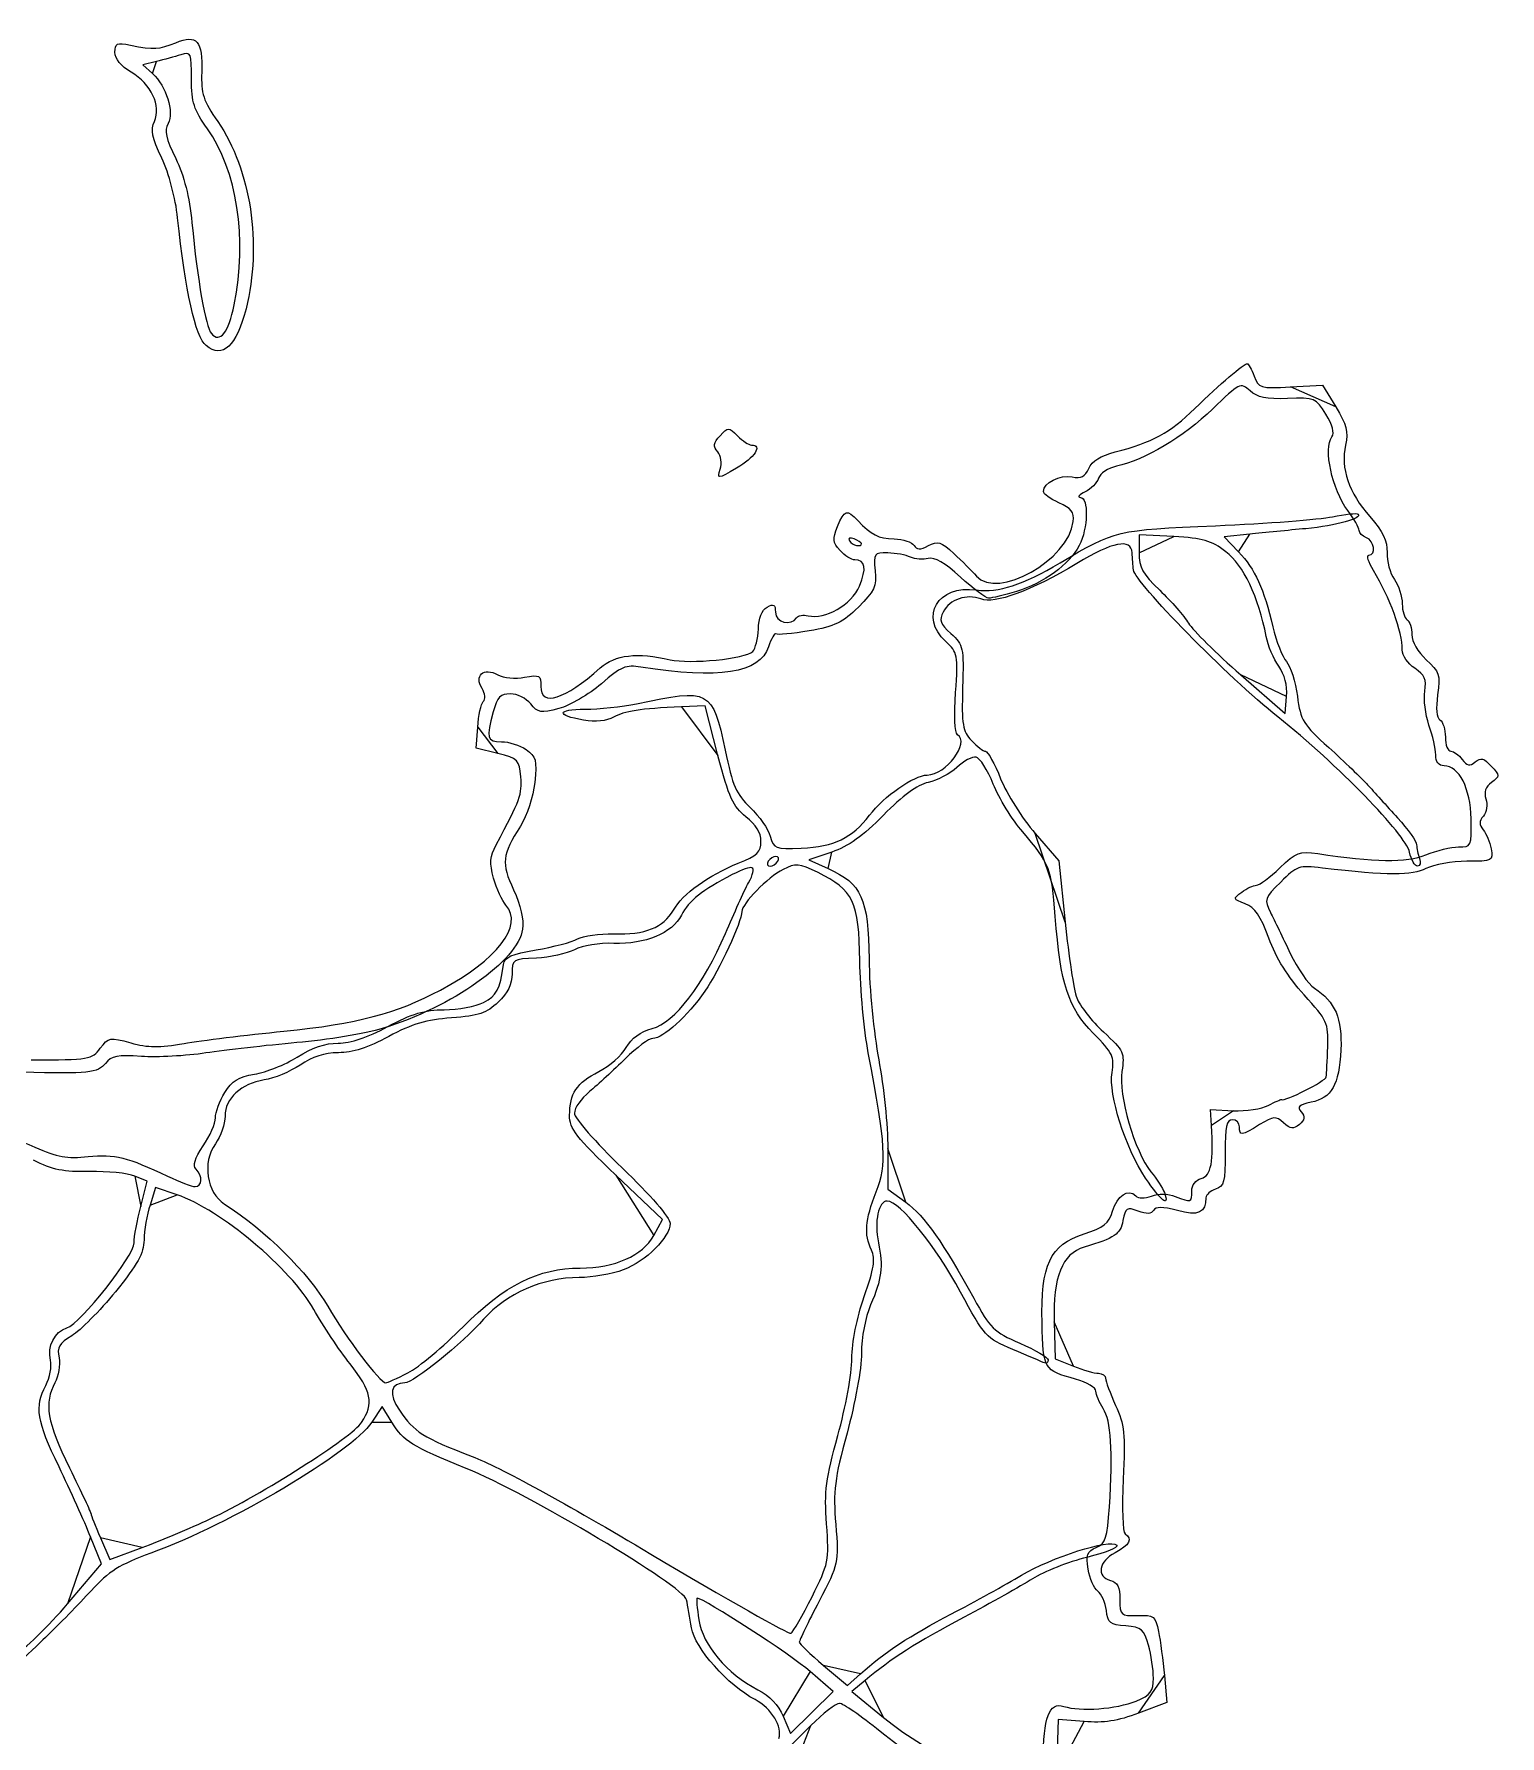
# Model space of a CAD drawing. Extents: x 0 to 210, y 0 to 297.
# Drawn here: x 117.95 to 158.29, y 204.82 to 251.67 of the extents above; entities that cross this region are included whole.
import ezdxf

# ---------------------------------------------------------------- set-up
doc = ezdxf.new("R2010")
doc.units = 0
doc.layers.get('0').update_dxf_attribs({"linetype": 'CONTINUOUS'})

msp = doc.modelspace()

# ---------------------------------------------------------------- linework, layer by layer
at = {"color": 7}
for points in [[(121.317246, 250.912199), (120.94259, 250.822201), (121.213514, 250.577018)], [(123.459799, 244.216837), (123.459799, 244.216837)], [(122.684558, 243.090874), (122.684558, 243.090874)], [(152.531494, 241.954493), (153.405744, 242.000751), (153.773674, 241.404942)], [(136.835886, 239.69125), (136.835886, 239.691256)], [(140.722533, 237.640558), (140.722533, 237.640558)], [(149.31595, 237.832686), (148.361126, 237.880985), (148.361126, 237.391361)], [(151.408292, 237.901855), (150.702025, 237.829532), (151.100009, 237.412839)], [(152.204826, 234.264694), (152.204826, 234.264694)], [(151.160907, 234.030001), (152.377972, 232.967758), (152.418931, 233.435799)], [(136.771866, 231.812704), (136.416356, 233.17685), (135.770829, 233.148112)], [(130.713343, 231.863722), (130.120693, 232.010408), (130.159649, 232.593076)], [(145.502066, 229.661303), (146.148818, 228.911454), (146.325796, 227.21962)], [(139.907337, 229.151541), (139.273242, 228.936878), (139.808101, 228.695686)], [(138.417785, 228.896605), (138.417785, 228.896605)], [(150.353692, 221.626624), (150.323467, 222.061459), (150.955982, 222.032598)], [(141.446408, 220.994612), (141.446408, 219.875163), (141.938742, 219.513274)], [(120.884912, 219.395157), (121.06567, 220.092001), (120.720287, 220.233213)], [(135.004322, 218.595208), (135.24183, 219.036231), (133.965342, 220.255948)], [(121.889451, 219.717118), (121.296802, 219.919118), (121.142298, 219.436191)], [(146.025863, 216.2225), (146.056378, 215.203823), (146.552913, 215.004276)], [(128.238697, 214.818825), (128.238697, 214.818825)], [(127.796585, 213.45664), (127.528782, 213.886509), (127.244171, 213.45664)], [(122.794912, 210.795529), (122.794912, 210.795529)], [(118.87314, 208.460987), (119.804089, 209.558298), (119.505116, 210.304785)], [(119.776045, 210.275557), (120.033237, 209.675553), (120.928419, 210.007557)], [(139.360322, 208.655809), (139.360322, 208.655809)], [(138.568832, 205.362202), (138.765789, 204.890794), (139.353711, 205.467795), (139.941632, 206.044796), (139.311409, 206.596816), (139.311409, 206.596816)], [(139.675822, 206.765255), (140.341223, 206.208155), (140.696496, 206.529992)], [(140.820847, 206.350774), (140.458225, 206.046677), (141.33229, 205.33285)], [(149.059254, 206.486748), (149.129805, 205.741508), (148.349813, 205.44981)], [(146.850831, 205.217739), (146.131829, 205.277364), (146.094097, 204.148136), (146.056378, 203.018907), (145.556972, 202.784134)], [(139.327911, 205.10607), (138.716547, 204.494714), (138.875245, 203.953696)]]:
    msp.add_lwpolyline(points, close=True, dxfattribs=at)
for points in [[(121.854687, 251.429955), (122.432084, 251.667573), (122.596564, 251.478775), (122.56594, 250.613545)], [(120.177353, 251.164391), (120.177353, 251.413311), (120.228617, 251.436861), (120.605378, 251.361015)], [(120.624289, 250.617904), (120.336811, 250.78752), (120.177353, 250.982497), (120.177353, 251.164391)], [(120.605378, 251.361015), (121.249825, 251.23128), (121.390829, 251.239061), (121.854687, 251.429955)], [(121.988226, 251.093401), (121.825248, 251.043239), (121.523306, 250.961697), (121.317246, 250.912199)], [(122.284551, 250.4277), (122.284551, 251.151864), (122.271737, 251.180661), (121.988226, 251.093401)], [(121.263411, 249.262882), (121.458152, 249.690293), (121.173455, 250.293888), (120.624289, 250.617904)], [(121.213514, 250.577018), (121.59123, 250.235188), (121.81084, 249.523666), (121.638194, 249.201075)], [(122.720038, 249.062417), (122.348275, 249.581771), (122.284551, 249.781552), (122.284551, 250.4277)], [(122.56594, 250.613545), (122.545167, 250.026606), (122.606846, 249.836501), (123.006169, 249.256702)], [(121.466339, 248.248143), (121.196668, 248.817647), (121.155147, 249.025271), (121.263411, 249.262882)], [(123.006169, 249.256702), (123.916982, 247.934243), (124.228319, 245.874557), (123.784489, 244.107657)], [(121.638194, 249.201075), (121.533194, 249.004882), (121.58073, 248.787251), (121.848156, 248.239802)], [(123.459799, 244.216837), (123.823746, 246.038454), (123.536144, 247.922312), (122.720038, 249.062417)], [(121.901559, 246.61024), (121.845158, 247.150869), (121.665164, 247.828257), (121.466339, 248.248143)], [(121.848156, 248.239802), (122.079674, 247.76586), (122.227445, 247.184164), (122.29558, 246.47854)], [(122.684558, 243.090874), (122.394594, 243.326856), (122.11122, 244.600543), (121.901559, 246.61024)], [(122.29558, 246.47854), (122.451722, 244.861469), (122.66957, 243.620278), (122.831497, 243.425169)], [(123.784489, 244.107657), (123.525235, 243.075563), (123.140444, 242.71986), (122.684558, 243.090874)], [(122.831497, 243.425169), (123.064549, 243.144358), (123.30641, 243.449106), (123.459799, 244.216837)], [(149.894784, 241.358586), (150.590041, 242.036076), (151.241797, 242.5934), (151.33882, 242.5934)], [(151.33882, 242.5934), (151.370679, 242.5934), (151.455348, 242.439238), (151.526993, 242.250818)], [(151.526993, 242.250818), (151.651963, 241.922103), (151.692632, 241.910106), (152.531494, 241.954493)], [(151.415522, 241.846192), (151.153795, 242.082599), (151.134396, 242.073149), (150.380506, 241.342052)], [(152.449775, 241.634309), (151.862301, 241.612082), (151.619697, 241.661785), (151.415522, 241.846192)], [(147.702626, 240.164357), (148.7196, 240.425626), (149.213461, 240.694669), (149.894784, 241.358586)], [(150.380506, 241.342052), (149.600975, 240.586078), (148.5083, 239.93463), (147.741465, 239.768663)], [(153.50207, 241.202566), (153.224881, 241.651054), (153.196816, 241.662573), (152.449775, 241.634309)], [(153.773674, 241.404942), (154.076769, 240.914135), (154.124062, 240.728454), (154.042013, 240.351343)], [(136.82992, 240.609651), (137.052347, 240.855428), (137.060842, 240.855384), (137.309057, 240.607175)], [(153.667603, 240.580878), (153.744806, 240.68505), (153.686436, 240.904252), (153.50207, 241.202566)], [(136.764241, 240.165737), (136.635438, 240.320934), (136.64849, 240.409174), (136.82992, 240.609651)], [(137.693436, 240.354491), (138.007145, 240.354491), (137.780134, 240.000699), (137.284943, 239.717856)], [(137.309057, 240.607175), (137.448027, 240.468199), (137.621001, 240.354491), (137.693436, 240.354491)], [(154.106849, 238.552036), (153.672187, 239.135308), (153.42895, 240.258828), (153.667603, 240.580878)], [(154.042013, 240.351343), (153.903728, 239.715656), (154.132464, 239.043475), (154.71118, 238.384972)], [(136.835886, 239.691256), (136.886221, 239.84987), (136.855048, 240.056314), (136.764241, 240.165737)], [(146.978277, 239.713305), (147.067319, 239.915328), (147.301916, 240.061412), (147.702626, 240.164357)], [(137.284943, 239.717856), (136.749043, 239.411774), (136.747146, 239.411661), (136.835886, 239.69125)], [(145.727128, 239.079677), (145.727128, 239.313015), (146.185036, 239.54455), (146.517328, 239.479231)], [(146.517328, 239.479231), (146.768387, 239.429881), (146.877856, 239.485473), (146.978277, 239.713305)], [(147.244693, 239.441903), (147.203602, 239.312425), (147.037937, 239.14276), (146.876552, 239.06487)], [(147.741465, 239.768663), (147.508527, 239.718247), (147.285928, 239.571833), (147.244693, 239.441903)], [(146.155153, 238.764947), (145.919739, 238.868562), (145.727128, 239.010192), (145.727128, 239.079677)], [(146.876552, 239.06487), (146.715167, 238.986979), (146.657206, 238.919239), (146.74775, 238.914337)], [(146.74775, 238.914337), (146.97808, 238.901865), (146.957179, 238.057097), (146.71497, 237.588692)], [(140.062638, 238.112237), (140.2538, 238.573732), (140.321705, 238.594268), (140.618148, 238.280223)], [(146.548132, 238.247305), (146.575868, 238.507872), (146.493885, 238.615854), (146.155153, 238.764947)], [(154.390952, 238.451262), (154.511167, 238.331041), (153.791428, 238.132023), (152.949984, 238.052816)], [(153.681261, 238.380705), (154.035902, 238.455205), (154.355261, 238.486955), (154.390952, 238.451262)], [(154.419267, 238.006402), (154.419267, 238.07592), (154.278678, 238.321456), (154.106849, 238.552036)], [(140.132926, 237.453738), (139.929318, 237.678726), (139.919836, 237.767484), (140.062638, 238.112237)], [(140.618148, 238.280223), (141.001908, 237.873671), (141.174224, 237.786657), (141.625415, 237.771622)], [(143.883172, 236.749806), (144.458253, 236.083655), (146.436121, 237.195062), (146.548132, 238.247305)], [(146.188078, 237.112447), (147.720682, 238.017885), (147.711924, 238.015792), (150.468324, 238.134579)], [(150.468324, 238.134579), (151.880805, 238.195449), (153.326632, 238.306206), (153.681261, 238.380705)], [(152.949984, 238.052816), (152.490509, 238.009564), (151.796754, 237.941632), (151.408292, 237.901855)], [(154.616817, 237.804198), (154.508165, 237.845893), (154.419267, 237.936884), (154.419267, 238.006402)], [(154.71118, 238.384972), (155.077859, 237.967732), (155.196534, 237.720231), (155.184417, 237.397991)], [(140.518148, 237.77075), (140.400935, 237.815724), (140.348071, 237.793646), (140.394219, 237.718991)], [(140.394219, 237.718991), (140.471553, 237.593848), (140.722533, 237.533893), (140.722533, 237.640558)], [(140.722533, 237.640558), (140.722533, 237.669026), (140.630554, 237.727612), (140.518148, 237.77075)], [(141.625415, 237.771622), (141.86848, 237.763522), (142.11281, 237.683321), (142.168387, 237.593399)], [(142.168387, 237.593399), (142.24742, 237.46553), (142.333394, 237.464138), (142.562986, 237.587012)], [(142.562986, 237.587012), (142.81826, 237.723637), (142.909581, 237.695369), (143.263511, 237.370135)], [(146.71497, 237.588692), (146.44729, 237.07108), (145.736492, 236.551516), (144.987739, 236.326174)], [(148.168251, 237.391246), (148.143768, 237.791306), (147.639042, 237.693981), (146.649027, 237.098304)], [(150.750359, 237.418458), (150.349517, 237.724305), (150.113998, 237.792317), (149.31595, 237.832686)], [(154.68534, 237.325025), (154.891069, 237.325025), (154.834491, 237.72067), (154.616817, 237.804198)], [(140.537627, 237.193699), (140.444475, 237.193699), (140.262361, 237.310717), (140.132926, 237.453738)], [(140.665613, 236.470407), (140.869971, 236.959509), (140.828525, 237.193699), (140.537627, 237.193699)], [(141.446514, 237.383155), (141.067719, 237.390556), (141.053087, 237.370064), (141.098312, 236.895485)], [(142.074367, 237.269535), (141.946525, 237.32778), (141.66399, 237.378909), (141.446514, 237.383155)], [(142.560945, 237.230089), (142.421172, 237.193538), (142.202221, 237.211289), (142.074367, 237.269535)], [(143.445072, 236.718136), (143.013966, 237.113936), (142.734841, 237.275565), (142.560945, 237.230089)], [(143.263511, 237.370135), (143.487361, 237.164446), (143.766209, 236.885299), (143.883172, 236.749806)], [(143.889783, 236.366654), (144.483539, 236.287015), (145.165442, 236.508294), (146.188078, 237.112447)], [(146.649027, 237.098304), (145.381772, 236.335811), (144.396512, 235.970253), (144.005706, 236.11757)], [(148.206892, 236.915376), (148.194512, 237.032235), (148.177115, 237.246376), (148.168251, 237.391246)], [(148.361126, 237.391361), (148.361126, 236.985486), (148.458794, 236.808441), (148.932137, 236.356292)], [(151.860128, 235.086499), (151.648592, 236.174149), (151.230932, 237.051781), (150.750359, 237.418458)], [(151.100009, 237.412839), (151.551213, 236.94043), (151.800086, 236.396965), (152.044705, 235.349898)], [(154.815974, 236.897), (154.673158, 237.132414), (154.614381, 237.325025), (154.68534, 237.325025)], [(155.184417, 237.397991), (155.175462, 237.161439), (155.26644, 236.827722), (155.386432, 236.656398)], [(141.098312, 236.895485), (141.139271, 236.465831), (141.078149, 236.332915), (140.637679, 235.893852)], [(144.221654, 236.139726), (144.14104, 236.139726), (143.791588, 236.400011), (143.445072, 236.718136)], [(152.180422, 232.871382), (150.816209, 233.955942), (148.243017, 236.574773), (148.206892, 236.915376)], [(155.604566, 234.717639), (155.604566, 235.219585), (155.266084, 236.155001), (154.815974, 236.897)], [(155.386432, 236.656398), (155.506436, 236.485073), (155.604619, 236.183788), (155.604619, 235.986875)], [(139.253961, 235.656659), (139.712474, 235.536755), (140.454142, 235.964294), (140.665613, 236.470407)], [(143.0424, 234.94483), (142.296175, 235.636696), (142.816983, 236.510547), (143.889783, 236.366654)], [(144.005706, 236.11757), (143.610435, 236.266576), (143.156531, 236.109537), (142.968846, 235.758861)], [(144.987739, 236.326174), (144.646992, 236.223628), (144.302254, 236.139726), (144.221654, 236.139726)], [(148.932137, 236.356292), (149.246188, 236.056298), (149.602292, 235.649161), (149.723482, 235.451546)], [(137.883769, 235.290619), (137.894305, 235.592306), (137.983703, 235.815418), (138.126162, 235.895136)], [(138.126162, 235.895136), (138.307052, 235.996373), (138.351935, 235.967831), (138.351935, 235.751545)], [(138.351935, 235.751545), (138.351935, 235.473742), (138.788823, 235.361268), (138.936946, 235.600937)], [(138.936946, 235.600937), (138.97751, 235.666572), (139.120167, 235.691646), (139.253961, 235.656659)], [(140.637679, 235.893852), (140.214, 235.471513), (139.989386, 235.363009), (139.282448, 235.239177)], [(142.968846, 235.758861), (142.851554, 235.539691), (142.888219, 235.438025), (143.183187, 235.16451)], [(155.604619, 235.986875), (155.604619, 235.789963), (155.663884, 235.592225), (155.736319, 235.547457)], [(137.728034, 234.673323), (137.804564, 234.749845), (137.874642, 235.027627), (137.883769, 235.290619)], [(138.368253, 235.157553), (138.331509, 235.194299), (138.238713, 235.032628), (138.162037, 234.798284)], [(139.282448, 235.239177), (138.816388, 235.157539), (138.404997, 235.120808), (138.368253, 235.157553)], [(149.723482, 235.451546), (149.844672, 235.253929), (150.491516, 234.614233), (151.160907, 234.030001)], [(152.044705, 235.349898), (152.137778, 234.951506), (152.305339, 234.520881), (152.41706, 234.392953)], [(155.736319, 235.547457), (155.808754, 235.50269), (155.868018, 235.318057), (155.868018, 235.137161)], [(138.162037, 234.798284), (137.925939, 234.07667), (136.790212, 233.897006), (134.653092, 234.243191)], [(143.312464, 233.542676), (143.38403, 234.585653), (143.374073, 234.637312), (143.0424, 234.94483)], [(143.183187, 235.16451), (143.523934, 234.848555), (143.537618, 234.785414), (143.505786, 233.676453)], [(152.204826, 234.264694), (152.064553, 234.463164), (151.909436, 234.832976), (151.860128, 235.086499)], [(155.94717, 234.209217), (155.753519, 234.336102), (155.604566, 234.557148), (155.604566, 234.717639)], [(155.868018, 235.137161), (155.868018, 234.939519), (156.026111, 234.66387), (156.264145, 234.446454)], [(130.279177, 233.651416), (130.055725, 234.009221), (130.321237, 234.242751), (130.713072, 234.033047)], [(133.532445, 234.218365), (133.94211, 234.583783), (134.553171, 234.655882), (135.457462, 234.445494)], [(134.653092, 234.243191), (134.237724, 234.310474), (134.106682, 234.2554), (133.563447, 233.785238)], [(135.457462, 234.445494), (136.001251, 234.318981), (137.52677, 234.472051), (137.728034, 234.673323)], [(152.418931, 233.435799), (152.445573, 233.740361), (152.370794, 234.029877), (152.204826, 234.264694)], [(152.41706, 234.392953), (152.528781, 234.265026), (152.664235, 233.835705), (152.718087, 233.438908)], [(156.264145, 234.446454), (156.626597, 234.115407), (156.653266, 234.033545), (156.577868, 233.483495)], [(130.713072, 234.033047), (130.881377, 233.942974), (131.193342, 233.912523), (131.45156, 233.960965)], [(131.45156, 233.960965), (131.864742, 234.038477), (131.898642, 234.019416), (131.898642, 233.70962)], [(131.898642, 233.70962), (131.898642, 233.141529), (132.554033, 233.345609), (133.532445, 234.218365)], [(133.563447, 233.785238), (133.223832, 233.4913), (132.697678, 233.183948), (132.394202, 233.102233)], [(156.223753, 233.577883), (156.277658, 233.910041), (156.226914, 234.025947), (155.94717, 234.209217)], [(130.159649, 232.593076), (130.181075, 232.913544), (130.250908, 233.228047), (130.314835, 233.291975)], [(130.314835, 233.291975), (130.382008, 233.359148), (130.366959, 233.510856), (130.279177, 233.651416)], [(131.060542, 233.505729), (130.785761, 233.505729), (130.701057, 233.417105), (130.588513, 233.011854)], [(131.618938, 233.229695), (131.495996, 233.381513), (131.244726, 233.505729), (131.060542, 233.505729)], [(134.532639, 233.233631), (136.551664, 233.663317), (136.623427, 233.625718), (136.970285, 231.956425)], [(143.363195, 232.38253), (143.290681, 232.427352), (143.269372, 232.914565), (143.312464, 233.542676)], [(143.505786, 233.676453), (143.476483, 232.655505), (143.505786, 232.483257), (143.748917, 232.222026)], [(152.718087, 233.438908), (152.808328, 232.773928), (152.8761, 232.663279), (153.583895, 232.025255)], [(156.34011, 232.646956), (156.239807, 232.935197), (156.187443, 233.354114), (156.223753, 233.577883)], [(156.577868, 233.483495), (156.525056, 233.09814), (156.548327, 232.849678), (156.64269, 232.791353)], [(130.588513, 233.011854), (130.385903, 232.282292), (130.411725, 232.18873), (130.815683, 232.18873)], [(132.394202, 233.102233), (131.894269, 232.967615), (131.821466, 232.979586), (131.618938, 233.229695)], [(133.074774, 232.7833), (132.304343, 232.913464), (132.328563, 233.087563), (133.116497, 233.083258)], [(133.8972, 232.86422), (133.702904, 232.757523), (133.402365, 232.727953), (133.074774, 232.7833)], [(133.116497, 233.083258), (133.496978, 233.081177), (134.134247, 233.148847), (134.532639, 233.233631)], [(135.770829, 233.148112), (134.614306, 233.096627), (134.208434, 233.035129), (133.8972, 232.86422)], [(155.805343, 229.145574), (155.697072, 229.638502), (153.819625, 231.568208), (152.180422, 232.871382)], [(142.530786, 231.271364), (143.052923, 231.280688), (143.715321, 232.164904), (143.363195, 232.38253)], [(156.524476, 231.826555), (156.523159, 231.989534), (156.440426, 232.358714), (156.34011, 232.646956)], [(156.64269, 232.791353), (156.723673, 232.74131), (156.789918, 232.526067), (156.789918, 232.313038)], [(130.815683, 232.18873), (131.016872, 232.18873), (131.320611, 232.091283), (131.490649, 231.97218)], [(131.490649, 231.97218), (131.7671, 231.778547), (131.792281, 231.682561), (131.728551, 231.065172)], [(136.970285, 231.956425), (137.174552, 230.973429), (137.274933, 230.743672), (137.660972, 230.37569)], [(143.748917, 232.222026), (143.900925, 232.059048), (144.075362, 231.925702), (144.136563, 231.925702)], [(144.136563, 231.925702), (144.197764, 231.925702), (144.384527, 231.584928), (144.551575, 231.168427)], [(153.583895, 232.025255), (154.006243, 231.644543), (154.486118, 231.18489), (154.650308, 231.003803)], [(156.789918, 232.313038), (156.789918, 232.100008), (156.857466, 231.925711), (156.940029, 231.925711)], [(156.940029, 231.925711), (157.022579, 231.925711), (157.164327, 231.824235), (157.255016, 231.700208)], [(131.347491, 231.218235), (131.308258, 231.689742), (131.273568, 231.725063), (130.713343, 231.863722)], [(137.542113, 230.123985), (137.187959, 230.401153), (137.075461, 230.647797), (136.771866, 231.812704)], [(143.345929, 231.482695), (143.159007, 231.308642), (142.804511, 231.121965), (142.558153, 231.067856)], [(143.875323, 231.763392), (143.771069, 231.78306), (143.53285, 231.656747), (143.345929, 231.482695)], [(144.348468, 231.02208), (144.192482, 231.410134), (143.979563, 231.743724), (143.875323, 231.763392)], [(156.75694, 231.526093), (156.607566, 231.528779), (156.525767, 231.634497), (156.524476, 231.826555)], [(157.498792, 230.066485), (157.482053, 230.906923), (157.171149, 231.518654), (156.75694, 231.526093)], [(157.255016, 231.700208), (157.386768, 231.520041), (157.458479, 231.506708), (157.611725, 231.633893)], [(157.611725, 231.633893), (157.765998, 231.761932), (157.852196, 231.739304), (158.052248, 231.518251)], [(158.052248, 231.518251), (158.292705, 231.252548), (158.292982, 231.237578), (158.060281, 231.067439)], [(130.670484, 229.350777), (131.331753, 230.594076), (131.38679, 230.745892), (131.347491, 231.218235)], [(131.728551, 231.065172), (131.68725, 230.664898), (131.522362, 230.160892), (131.336231, 229.865949)], [(140.940997, 230.16346), (141.342313, 230.68961), (142.167794, 231.264883), (142.530786, 231.271364)], [(142.558153, 231.067856), (142.258404, 231.002021), (141.850753, 230.704295), (141.325824, 230.16784)], [(145.157869, 229.705342), (144.868695, 230.041495), (144.504466, 230.634027), (144.348468, 231.02208)], [(144.551575, 231.168427), (144.718637, 230.751927), (145.146358, 230.073721), (145.502066, 229.661303)], [(154.650308, 231.003803), (154.814485, 230.822715), (155.18526, 230.413246), (155.474262, 230.09387)], [(158.060281, 231.067439), (157.8943, 230.946072), (157.847138, 230.804746), (157.908287, 230.612064)], [(157.908287, 230.612064), (157.957858, 230.455901), (157.926962, 230.248329), (157.838262, 230.141442)], [(137.956349, 229.446783), (137.956349, 229.686147), (137.823621, 229.903667), (137.542113, 230.123985)], [(137.660972, 230.37569), (137.909411, 230.138881), (138.157296, 229.783291), (138.211846, 229.585491)], [(139.066513, 229.260923), (139.982419, 229.303439), (140.460648, 229.533696), (140.940997, 230.16346)], [(141.325824, 230.16784), (140.773251, 229.603119), (140.354024, 229.302762), (139.907337, 229.151541)], [(155.474262, 230.09387), (155.763264, 229.774495), (155.999718, 229.438568), (155.999718, 229.347367)], [(157.1547, 229.291331), (157.507274, 229.291329), (157.513911, 229.306286), (157.498792, 230.066485)], [(157.838262, 230.141442), (157.71665, 229.994912), (157.715662, 229.906704), (157.834047, 229.76408)], [(131.336231, 229.865949), (130.826867, 229.058796), (130.804977, 228.857207), (131.146098, 228.114979)], [(138.211846, 229.585491), (138.306762, 229.241288), (138.343441, 229.22736), (139.066513, 229.260923)], [(146.054113, 227.382056), (145.9519, 228.708556), (145.900314, 228.842274), (145.157869, 229.705342)], [(157.834047, 229.76408), (157.919007, 229.661706), (158.01632, 229.424646), (158.050299, 229.237281)], [(130.598129, 228.428878), (130.483087, 228.851987), (130.49657, 229.023791), (130.670484, 229.350777)], [(137.330774, 228.842043), (137.857705, 229.054571), (137.955927, 229.149521), (137.956349, 229.446783)], [(152.235973, 228.714689), (152.687137, 229.152856), (152.771781, 229.184798), (153.27685, 229.107461)], [(153.27685, 229.107461), (154.823349, 228.870652), (155.71979, 228.86104), (156.255835, 229.075523)], [(156.024267, 228.764905), (155.949844, 228.764905), (155.851319, 228.936205), (155.805343, 229.145574)], [(155.999718, 229.347367), (155.999718, 229.256166), (156.035686, 229.087802), (156.07966, 228.973226)], [(156.255835, 229.075523), (156.552476, 229.194219), (156.956979, 229.291331), (157.1547, 229.291331)], [(158.050299, 229.237281), (158.110683, 228.904243), (158.095643, 228.896614), (157.378603, 228.896614)], [(135.54603, 227.55206), (135.806388, 228.005694), (136.499827, 228.506901), (137.330774, 228.842043)], [(137.612006, 228.303955), (137.868017, 228.785932), (137.761973, 228.83951), (137.163568, 228.530525)], [(138.562484, 228.66987), (138.141927, 228.454433), (137.430392, 227.730662), (137.429431, 227.51733)], [(138.154386, 228.896605), (138.109621, 228.82417), (138.13226, 228.764905), (138.204695, 228.764905)], [(138.367476, 229.028304), (138.295041, 229.028304), (138.19915, 228.96904), (138.154386, 228.896605)], [(138.204695, 228.764905), (138.27713, 228.764905), (138.373021, 228.82417), (138.417785, 228.896605)], [(138.417785, 228.896605), (138.46255, 228.96904), (138.439911, 229.028304), (138.367476, 229.028304)], [(139.525355, 228.58478), (138.992813, 228.842285), (138.912858, 228.849351), (138.562484, 228.66987)], [(139.808101, 228.695686), (140.731331, 228.279368), (140.909758, 227.882628), (140.929842, 226.201379)], [(151.592685, 228.237734), (151.67638, 228.237734), (151.965857, 228.452364), (152.235973, 228.714689)], [(153.408234, 228.712633), (152.757162, 228.789248), (152.705272, 228.771743), (152.258151, 228.324623)], [(156.257547, 228.696185), (155.871008, 228.496295), (155.214458, 228.500085), (153.408234, 228.712633)], [(156.07966, 228.973226), (156.123622, 228.858649), (156.098704, 228.764905), (156.024267, 228.764905)], [(157.378603, 228.896614), (156.975193, 228.896614), (156.47073, 228.80642), (156.257547, 228.696185)], [(130.93639, 227.687228), (130.828113, 227.809124), (130.675895, 228.142866), (130.598129, 228.428878)], [(137.163568, 228.530525), (136.342591, 228.106616), (135.971329, 227.81058), (135.768313, 227.417973)], [(136.978042, 226.913561), (137.211296, 227.460973), (137.496584, 228.08665), (137.612006, 228.303955)], [(140.677584, 226.154235), (140.653325, 227.786231), (140.497642, 228.114633), (139.525355, 228.58478)], [(151.184863, 228.050022), (151.325479, 228.153264), (151.50899, 228.237734), (151.592685, 228.237734)], [(152.258151, 228.324623), (151.810661, 227.877132), (151.798176, 227.840028), (151.976511, 227.487521)], [(129.137431, 225.353728), (130.700748, 226.186968), (131.429435, 227.132171), (130.93639, 227.687228)], [(131.146098, 228.114979), (131.344291, 227.683737), (131.434755, 227.289997), (131.396101, 227.026715)], [(151.281807, 227.72768), (150.940718, 227.857923), (150.937557, 227.868429), (151.184863, 228.050022)], [(151.93197, 226.776882), (151.704064, 227.401947), (151.551832, 227.624572), (151.281807, 227.72768)], [(133.896318, 226.898156), (134.767118, 226.872472), (135.270527, 227.072011), (135.54603, 227.55206)], [(135.768313, 227.417973), (135.507152, 226.912941), (134.778813, 226.60819), (133.904642, 226.63817)], [(137.429431, 227.51733), (137.428114, 227.228285), (136.813944, 225.903554), (136.412062, 225.322943)], [(147.099902, 224.165636), (146.40803, 224.868075), (146.198074, 225.513814), (146.054113, 227.382056)], [(146.325796, 227.21962), (146.423149, 226.289113), (146.567848, 225.352349), (146.647355, 225.137923)], [(151.976511, 227.487521), (152.079145, 227.284651), (152.324502, 226.77859), (152.521762, 226.362941)], [(131.396101, 227.026715), (131.269353, 226.163076), (129.455647, 224.880616), (127.532937, 224.295087)], [(131.76735, 226.45822), (132.237953, 226.537579), (132.751504, 226.673691), (132.908569, 226.760689)], [(132.908569, 226.760689), (133.065634, 226.847686), (133.510121, 226.909547), (133.896318, 226.898156)], [(134.960163, 224.294163), (135.58122, 224.463508), (136.370787, 225.488437), (136.978042, 226.913561)], [(152.902203, 225.222502), (152.458111, 225.709886), (152.128453, 226.238032), (151.93197, 226.776882)], [(130.873245, 226.057793), (130.904059, 226.263019), (131.081763, 226.342606), (131.76735, 226.45822)], [(132.825282, 226.462611), (132.613258, 226.352964), (132.140219, 226.250219), (131.774106, 226.23429)], [(133.904642, 226.63817), (133.497834, 226.652123), (133.051319, 226.579497), (132.825282, 226.462611)], [(152.521762, 226.362941), (152.719035, 225.947293), (153.018428, 225.516797), (153.187083, 225.406283)], [(130.322875, 225.013854), (130.680263, 225.198666), (130.769732, 225.368372), (130.873245, 226.057793)], [(131.108443, 225.797657), (131.108443, 225.519153), (130.986679, 225.273332), (130.724136, 225.021799)], [(131.774106, 226.23429), (131.123957, 226.206001), (131.108443, 226.195825), (131.108443, 225.797657)], [(140.909257, 223.62861), (140.793322, 224.244307), (140.689068, 225.380838), (140.677584, 226.154235)], [(140.929842, 226.201379), (140.939324, 225.402053), (141.059408, 224.155409), (141.196561, 223.43106)], [(124.82049, 224.22022), (126.845527, 224.423765), (127.923874, 224.706909), (129.137431, 225.353728)], [(153.187083, 225.406283), (153.759793, 225.031036), (153.955539, 224.572886), (153.914014, 223.704885)], [(129.23826, 224.810918), (129.62214, 224.812564), (130.110217, 224.903883), (130.322875, 225.013854)], [(130.724136, 225.021799), (130.401189, 224.712396), (130.196172, 224.643099), (129.440062, 224.587777)], [(136.412062, 225.322943), (135.933939, 224.632196), (135.263837, 224.023709), (134.981262, 224.023709)], [(146.647355, 225.137923), (146.726862, 224.923497), (147.057587, 224.501225), (147.382319, 224.199539)], [(153.552577, 223.792863), (153.573833, 224.452536), (153.544016, 224.518187), (152.902203, 225.222502)], [(127.690361, 224.349968), (128.350851, 224.705851), (128.695865, 224.808593), (129.23826, 224.810918)], [(129.440062, 224.587777), (128.749722, 224.537268), (128.347652, 224.417981), (127.712638, 224.075278)], [(119.773269, 223.748999), (120.003316, 224.053405), (120.039105, 224.059777), (120.614327, 223.898725)], [(122.079688, 223.881074), (122.555204, 223.963882), (123.788565, 224.116497), (124.82049, 224.22022)], [(127.532937, 224.295087), (127.072865, 224.15498), (126.014895, 223.979413), (125.181893, 223.904938)], [(126.319041, 223.892009), (126.66351, 223.892009), (127.128824, 224.047403), (127.690361, 224.349968)], [(127.712638, 224.075278), (127.143628, 223.768196), (126.710743, 223.62861), (126.327436, 223.62861)], [(134.981262, 224.023709), (134.876955, 224.023709), (134.535458, 223.771833), (134.222394, 223.463985)], [(134.247153, 223.770627), (134.393143, 224.029208), (134.632204, 224.204741), (134.960163, 224.294163)], [(147.618523, 223.08068), (147.689364, 223.51725), (147.643006, 223.614248), (147.099902, 224.165636)], [(147.382319, 224.199539), (147.943282, 223.678374), (147.968436, 223.624225), (147.886796, 223.113675)], [(117.868969, 223.431063), (119.473993, 223.431063), (119.541519, 223.442336), (119.773269, 223.748999)], [(120.904654, 223.527595), (120.249987, 223.574108), (120.083634, 223.54175), (119.916532, 223.335388)], [(120.614327, 223.898725), (121.083741, 223.767298), (121.404169, 223.763437), (122.079688, 223.881074)], [(122.679595, 223.620598), (122.136333, 223.538685), (121.337609, 223.496833), (120.904654, 223.527595)], [(125.181893, 223.904938), (124.348891, 223.830463), (123.222857, 223.70251), (122.679595, 223.620598)], [(124.01957, 223.035727), (124.332921, 223.086411), (124.86118, 223.299806), (125.193479, 223.509943)], [(125.193479, 223.509943), (125.597576, 223.765483), (125.970321, 223.892009), (126.319041, 223.892009)], [(126.327436, 223.62861), (125.94561, 223.62861), (125.612829, 223.521883), (125.271541, 223.289972)], [(134.222394, 223.463985), (133.90933, 223.156136), (133.465831, 222.748108), (133.236857, 222.557254)], [(133.494278, 223.109583), (133.787547, 223.259202), (134.126345, 223.556671), (134.247153, 223.770627)], [(141.127089, 219.802523), (141.424191, 220.584216), (141.398944, 221.027843), (140.909257, 223.62861)], [(153.914014, 223.704885), (153.868156, 222.746113), (153.658187, 222.376697), (153.095064, 222.264074)], [(153.513831, 222.965058), (153.522918, 223.040068), (153.540315, 223.41258), (153.552577, 223.792863)], [(119.916532, 223.335388), (119.697532, 223.064933), (119.462169, 223.040313), (117.620569, 223.095216)], [(123.196939, 222.52882), (123.395538, 222.854519), (123.572178, 222.963365), (124.01957, 223.035727)], [(125.271541, 223.289972), (124.997449, 223.103721), (124.55402, 222.918086), (124.286146, 222.877449)], [(132.688841, 221.902296), (132.688841, 222.506664), (132.883046, 222.797753), (133.494278, 223.109583)], [(141.196561, 223.43106), (141.333713, 222.706711), (141.446132, 221.610309), (141.446408, 220.994612)], [(148.540857, 220.174885), (147.977405, 221.023858), (147.519076, 222.467845), (147.618523, 223.08068)], [(147.886796, 223.113675), (147.784346, 222.47298), (148.242859, 220.896286), (148.689427, 220.353626)], [(122.943543, 221.836115), (122.943806, 221.988986), (123.057841, 222.300702), (123.196939, 222.52882)], [(124.286146, 222.877449), (123.649309, 222.78084), (123.20645, 222.37211), (123.20645, 221.88096)], [(133.236857, 222.557254), (133.007884, 222.366401), (132.820541, 222.100709), (132.820541, 221.966829)], [(152.277445, 222.337448), (152.375009, 222.28028), (153.500107, 222.851403), (153.513831, 222.965058)], [(150.955982, 222.032598), (151.303854, 222.016724), (151.736475, 222.08294), (151.917352, 222.179743)], [(151.917352, 222.179743), (152.098228, 222.276546), (152.260272, 222.347514), (152.277445, 222.337448)], [(153.095064, 222.264074), (152.7584, 222.196741), (152.704588, 222.144228), (152.824369, 221.999902)], [(122.605517, 221.060785), (122.79116, 221.334345), (122.943272, 221.683245), (122.943543, 221.836115)], [(123.20645, 221.88096), (123.20645, 221.669354), (123.086609, 221.327921), (122.940135, 221.122218)], [(133.965342, 220.255948), (132.864858, 221.307477), (132.688841, 221.534492), (132.688841, 221.902296)], [(132.820541, 221.966829), (132.820541, 221.830846), (133.401811, 221.163674), (134.13754, 220.455202)], [(150.073171, 220.165882), (150.34475, 220.236899), (150.422216, 220.640346), (150.353692, 221.626624)], [(150.929273, 221.784821), (150.772669, 221.784821), (150.731723, 221.595573), (150.731723, 220.871797)], [(151.126823, 221.587271), (151.126823, 221.695923), (151.037926, 221.784821), (150.929273, 221.784821)], [(151.677934, 221.648651), (151.166702, 221.337752), (151.126823, 221.33331), (151.126823, 221.587271)], [(152.337145, 221.696325), (152.122237, 221.890818), (152.069926, 221.887034), (151.677934, 221.648651)], [(152.772229, 221.652419), (152.607209, 221.515467), (152.528176, 221.523441), (152.337145, 221.696325)], [(152.824369, 221.999902), (152.938184, 221.862761), (152.925738, 221.779827), (152.772229, 221.652419)], [(116.423907, 221.455424), (116.858516, 221.407457), (117.555238, 221.216632), (117.972177, 221.031368)], [(122.940135, 221.122218), (122.574159, 220.608251), (122.69876, 219.780055), (123.189622, 219.463936)], [(119.479902, 220.356104), (118.761431, 220.341397), (118.456308, 220.402947), (117.932925, 220.668165)], [(117.972177, 221.031368), (118.591899, 220.756001), (118.859846, 220.707903), (119.44037, 220.767817)], [(119.44037, 220.767817), (120.168429, 220.84296), (120.521639, 220.755951), (121.626052, 220.229369)], [(122.407967, 220.423417), (122.309121, 220.522263), (122.367178, 220.709573), (122.605517, 221.060785)], [(150.731723, 220.871797), (150.731723, 220.074438), (150.698351, 219.948182), (150.468324, 219.875173)], [(120.720287, 220.233213), (120.530326, 220.310879), (119.972153, 220.36618), (119.479902, 220.356104)], [(121.626052, 220.229369), (121.952009, 220.073955), (122.292782, 219.945496), (122.383326, 219.943905)], [(122.383326, 219.943905), (122.58444, 219.940376), (122.599423, 220.231961), (122.407967, 220.423417)], [(134.13754, 220.455202), (134.910486, 219.710887), (135.454538, 219.082258), (135.454538, 218.933454)], [(149.058924, 219.776388), (149.214673, 219.349739), (148.956883, 219.548025), (148.540857, 220.174885)], [(148.689427, 220.353626), (148.846387, 220.162906), (149.012658, 219.90315), (149.058924, 219.776388)], [(125.648586, 216.562295), (125.018442, 217.687074), (123.085147, 219.309577), (121.889451, 219.717118)], [(140.9956, 218.194449), (140.791043, 218.643406), (140.819688, 218.993713), (141.127089, 219.802523)], [(147.629889, 219.262868), (147.763485, 219.697503), (148.06168, 219.89761), (148.268119, 219.691169)], [(148.707049, 219.683597), (148.898172, 219.756263), (149.150798, 219.752528), (149.357396, 219.673983)], [(149.357396, 219.673983), (149.807085, 219.503012), (149.809772, 219.50389), (149.809772, 219.821272)], [(149.809772, 219.821272), (149.809772, 219.986242), (149.915579, 220.12467), (150.073171, 220.165882)], [(150.468324, 219.875173), (150.323454, 219.829192), (150.204015, 219.721485), (150.202909, 219.635823)], [(120.704153, 218.396464), (120.704153, 218.56248), (120.785494, 219.011892), (120.884912, 219.395157)], [(121.142298, 219.436191), (121.057322, 219.170581), (120.98324, 218.73929), (120.977674, 218.477764)], [(123.189622, 219.463936), (124.338018, 218.724361), (125.487767, 217.585651), (126.032336, 216.648516)], [(141.431368, 219.545914), (141.186499, 219.545914), (141.06864, 218.983154), (141.189844, 218.392675)], [(143.449221, 217.039439), (142.775655, 218.292496), (141.766347, 219.545914), (141.431368, 219.545914)], [(141.938742, 219.513274), (142.453451, 219.134951), (142.987903, 218.380563), (143.811198, 216.870331)], [(146.846525, 218.641374), (147.386942, 218.818057), (147.527413, 218.929502), (147.629889, 219.262868)], [(148.331967, 219.268576), (148.025041, 219.385269), (147.988586, 219.3624), (147.917877, 219.008824)], [(148.268119, 219.691169), (148.34577, 219.61352), (148.515057, 219.610598), (148.707049, 219.683597)], [(148.759347, 219.28758), (148.696526, 219.185927), (148.56476, 219.180067), (148.331967, 219.268576)], [(149.414725, 219.282523), (149.000265, 219.394127), (148.826026, 219.39547), (148.759347, 219.28758)], [(150.202909, 219.635823), (150.197509, 219.219423), (149.991689, 219.127162), (149.414725, 219.282523)], [(135.454538, 218.933454), (135.454538, 218.545657), (134.795104, 217.888626), (134.167804, 217.651395)], [(147.917877, 219.008824), (147.84099, 218.624412), (147.705603, 218.531672), (146.846577, 218.274982)], [(118.857016, 216.054807), (119.235313, 216.174874), (120.704153, 218.036954), (120.704153, 218.396464)], [(120.977674, 218.477764), (120.969653, 218.100864), (120.806395, 217.804538), (120.19036, 217.048712)], [(132.981162, 217.702115), (133.931219, 217.702115), (134.708037, 218.045032), (135.004322, 218.595208)], [(141.189844, 218.392675), (141.322729, 217.745229), (141.27882, 217.397654), (140.974422, 216.687504)], [(145.691174, 216.196796), (145.650519, 217.792555), (145.906425, 218.334021), (146.846525, 218.641374)], [(140.79805, 216.914143), (141.06843, 217.688021), (141.108374, 217.946931), (140.9956, 218.194449)], [(146.846577, 218.274982), (146.241996, 218.094324), (145.98875, 217.461023), (146.025863, 216.2225)], [(129.756094, 216.08249), (130.884358, 217.225495), (131.833424, 217.702115), (132.981162, 217.702115)], [(132.954519, 217.438716), (131.953495, 217.438716), (130.945166, 217.000232), (130.324367, 216.294966)], [(134.167804, 217.651395), (133.858481, 217.534422), (133.312506, 217.438716), (132.954519, 217.438716)], [(120.19036, 217.048712), (119.762904, 216.524256), (119.22276, 215.979364), (118.990038, 215.837838)], [(140.458317, 215.209784), (140.458317, 215.65762), (140.59136, 216.322543), (140.79805, 216.914143)], [(144.888885, 215.45904), (144.143556, 215.775997), (144.107628, 215.815446), (143.449221, 217.039439)], [(126.646535, 215.063719), (126.347425, 215.442122), (125.898347, 216.116481), (125.648586, 216.562295)], [(126.032336, 216.648516), (126.546945, 215.76294), (127.475434, 214.541319), (127.633905, 214.541319)], [(140.974422, 216.687504), (140.825681, 216.340498), (140.722217, 215.794265), (140.721756, 215.353523)], [(143.811198, 216.870331), (144.262165, 216.043084), (144.361611, 215.946207), (145.079442, 215.634892)], [(118.403294, 215.165364), (118.308512, 215.543001), (118.514069, 215.945961), (118.857016, 216.054807)], [(130.324367, 216.294966), (129.73328, 215.623456), (128.395037, 214.541319), (128.155689, 214.541319)], [(128.238697, 214.818825), (128.537874, 214.971454), (129.220703, 215.540103), (129.756094, 216.08249)], [(146.61605, 214.642177), (145.735439, 214.887403), (145.724047, 214.906541), (145.691174, 216.196796)], [(118.990038, 215.837838), (118.638736, 215.624198), (118.578901, 215.520261), (118.63755, 215.225543)], [(145.079442, 215.634892), (145.507848, 215.449099), (145.858354, 215.240632), (145.858354, 215.171628)], [(118.275593, 214.471237), (118.38769, 214.686213), (118.445156, 214.998571), (118.403294, 215.165364)], [(118.63755, 215.225543), (118.676403, 215.030307), (118.626, 214.722406), (118.525539, 214.541319)], [(126.966898, 213.451037), (127.307966, 213.971574), (127.240208, 214.312666), (126.646535, 215.063719)], [(140.071791, 213.094881), (140.285764, 213.860799), (140.457856, 214.802403), (140.458317, 215.209784)], [(140.721756, 215.353523), (140.721756, 214.935583), (140.546859, 213.969706), (140.325274, 213.15847)], [(145.755813, 215.090068), (145.699419, 215.114213), (145.309297, 215.28025), (144.888885, 215.45904)], [(145.858354, 215.171628), (145.858354, 215.102625), (145.81222, 215.065923), (145.755813, 215.090068)], [(127.633905, 214.541319), (127.667363, 214.541319), (127.93952, 214.666196), (128.238697, 214.818825)], [(146.552913, 215.004276), (146.826019, 214.894526), (147.13716, 214.80473), (147.244337, 214.80473)], [(147.175774, 214.31144), (147.175774, 214.407618), (146.923898, 214.55645), (146.61605, 214.642177)], [(147.244337, 214.80473), (147.351528, 214.80473), (147.439227, 214.742214), (147.439227, 214.665805)], [(147.439227, 214.665805), (147.439227, 214.589396), (147.563525, 214.254014), (147.715454, 213.92051)], [(118.638149, 212.227012), (118.022626, 213.501137), (117.962811, 213.871396), (118.275593, 214.471237)], [(118.525539, 214.541319), (118.218329, 213.987536), (118.308338, 213.461414), (118.926204, 212.199343)], [(128.155689, 214.541319), (127.758748, 214.541319), (127.700013, 214.240741), (128.008299, 213.787059)], [(147.375734, 213.831389), (147.265752, 213.999239), (147.175774, 214.215263), (147.175774, 214.31144)], [(128.008299, 213.787059), (128.419478, 213.181953), (128.646122, 213.037958), (130.012017, 212.514032)], [(147.54481, 211.12482), (147.644376, 212.665579), (147.592183, 213.501052), (147.375734, 213.831389)], [(147.715454, 213.92051), (147.958677, 213.386606), (147.983687, 213.143584), (147.924712, 211.886929)], [(127.244171, 213.45664), (126.69573, 212.628292), (123.368889, 210.655998), (121.16717, 209.853936)], [(122.794912, 210.795529), (124.190658, 211.450743), (126.70479, 213.051012), (126.966898, 213.451037)], [(129.842122, 212.187356), (128.334359, 212.797458), (128.127138, 212.926041), (127.796585, 213.45664)], [(140.325274, 213.15847), (139.978324, 211.88833), (139.93988, 211.578198), (140.013369, 210.642277)], [(139.760716, 210.656694), (139.696459, 211.567202), (139.739723, 211.906304), (140.071791, 213.094881)], [(119.505116, 210.304785), (119.34068, 210.715353), (118.950545, 211.580355), (118.638149, 212.227012)], [(130.012017, 212.514032), (130.728135, 212.239346), (132.615115, 211.20818), (134.927739, 209.827767)], [(118.926204, 212.199343), (119.252162, 211.533534), (119.518854, 210.963306), (119.518854, 210.93217)], [(135.908929, 208.5678), (135.834308, 208.935774), (131.526998, 211.505589), (129.842122, 212.187356)], [(147.924712, 211.886929), (147.88727, 211.089226), (147.91066, 210.427004), (147.977721, 210.385553)], [(119.518854, 210.93217), (119.518854, 210.901034), (119.63459, 210.605557), (119.776045, 210.275557)], [(147.183913, 210.012359), (147.444745, 210.128741), (147.489325, 210.266189), (147.54481, 211.12482)], [(120.928419, 210.007557), (121.42077, 210.190159), (122.260691, 210.544746), (122.794912, 210.795529)], [(139.360322, 208.655809), (139.818848, 209.566323), (139.832769, 209.635839), (139.760716, 210.656694)], [(140.013369, 210.642277), (140.096761, 209.579983), (140.094522, 209.569694), (139.553802, 208.530363)], [(147.977721, 210.385553), (148.196514, 210.250331), (148.102507, 210.072771), (147.702626, 209.865985)], [(145.122942, 209.245036), (145.950965, 209.743177), (147.56417, 210.25229), (147.74531, 210.072631)], [(146.962197, 209.412064), (146.897743, 209.809257), (146.931089, 209.899542), (147.183913, 210.012359)], [(147.74531, 210.072631), (147.80501, 210.013423), (147.437106, 209.862852), (146.927757, 209.738029)], [(121.16717, 209.853936), (120.305717, 209.540117), (120.008135, 209.352986), (119.520921, 208.818713)], [(134.927739, 209.827767), (136.992134, 208.595524), (138.727109, 207.615495), (138.783239, 207.649924)], [(146.927757, 209.738029), (146.418395, 209.613205), (145.74288, 209.34697), (145.426616, 209.146393)], [(147.227295, 208.806187), (147.123213, 208.882292), (147.003919, 209.154936), (146.962197, 209.412064)], [(147.702626, 209.865985), (147.250356, 209.632104), (147.176841, 209.206529), (147.570927, 209.103476)], [(143.201836, 208.183186), (143.830176, 208.509561), (144.69468, 208.987394), (145.122942, 209.245036)], [(145.426616, 209.146393), (145.110338, 208.945816), (144.264101, 208.47067), (143.546099, 208.090511)], [(147.570927, 209.103476), (147.770254, 209.051349), (147.834326, 208.923836), (147.834326, 208.579219)], [(119.520921, 208.818713), (119.193826, 208.460024), (118.62988, 207.882796), (118.267705, 207.535984)], [(136.045212, 207.793591), (136.001738, 208.064182), (135.940405, 208.412575), (135.908929, 208.5678)], [(136.200592, 208.614824), (136.175398, 208.614824), (136.195719, 208.344941), (136.245817, 208.015083)], [(139.311409, 206.596816), (138.802744, 207.042365), (136.378742, 208.614824), (136.200592, 208.614824)], [(138.783239, 207.649924), (138.83937, 207.684354), (139.099056, 208.137003), (139.360322, 208.655809)], [(139.553802, 208.530363), (139.254949, 207.955931), (139.010435, 207.449136), (139.010435, 207.404148)], [(147.460773, 208.278955), (147.436435, 208.492829), (147.331378, 208.730083), (147.227295, 208.806187)], [(147.834326, 208.579219), (147.834326, 208.139501), (147.851013, 208.124359), (148.319732, 208.138865)], [(117.356765, 206.995159), (117.678748, 207.197843), (118.361117, 207.857466), (118.87314, 208.460987)], [(136.245817, 208.015083), (136.350203, 207.327272), (137.024019, 206.529149), (137.868017, 206.093608)], [(140.696496, 206.529992), (141.352849, 207.124547), (142.05228, 207.586084), (143.201836, 208.183186)], [(143.546099, 208.090511), (142.254111, 207.406452), (141.523716, 206.94018), (140.820847, 206.350774)], [(147.994842, 207.849462), (147.561391, 207.88542), (147.499927, 207.934841), (147.460773, 208.278955)], [(148.319732, 208.138865), (148.773254, 208.1529), (148.811171, 208.12361), (148.89692, 207.692937)], [(118.267705, 207.535984), (117.90553, 207.189172), (116.961865, 206.284001), (116.17067, 205.524495)], [(137.792251, 205.822302), (137.048317, 206.212239), (136.133425, 207.244565), (136.045212, 207.793591)], [(148.619679, 207.322663), (148.498331, 207.759584), (148.435036, 207.812946), (147.994842, 207.849462)], [(148.89692, 207.692937), (148.947401, 207.439415), (149.020455, 206.89663), (149.059254, 206.486748)], [(139.010435, 207.404148), (139.010435, 207.359161), (139.309868, 207.071659), (139.675822, 206.765255)], [(148.755435, 206.41024), (148.755435, 206.644681), (148.693945, 207.055271), (148.619679, 207.322663)], [(148.277299, 205.783896), (148.688466, 205.955691), (148.756067, 206.044255), (148.755435, 206.41024)], [(138.444929, 204.752934), (138.565065, 205.065986), (138.249842, 205.582456), (137.792251, 205.822302)], [(137.868017, 206.093608), (138.19973, 205.922435), (138.439147, 205.672558), (138.568832, 205.362202)], [(140.114975, 205.717427), (140.018334, 205.717427), (139.664154, 205.442317), (139.327911, 205.10607)], [(141.233173, 204.949251), (140.714802, 205.371748), (140.211617, 205.717427), (140.114975, 205.717427)], [(145.727076, 204.123943), (145.727076, 205.332808), (145.888368, 205.768629), (146.286905, 205.636588)], [(146.286905, 205.636588), (146.739848, 205.48652), (147.743322, 205.560786), (148.277299, 205.783896)], [(141.33229, 205.33285), (142.763512, 204.16401), (144.010934, 203.77385), (145.430804, 204.050947)], [(148.349813, 205.44981), (147.77248, 205.233902), (147.383017, 205.173605), (146.850831, 205.217739)], [(143.205524, 203.822568), (142.450659, 204.085347), (141.924005, 204.38619), (141.233173, 204.949251)]]:
    msp.add_open_spline(points, degree=3, dxfattribs=at)

doc.saveas('drawing.dxf')
